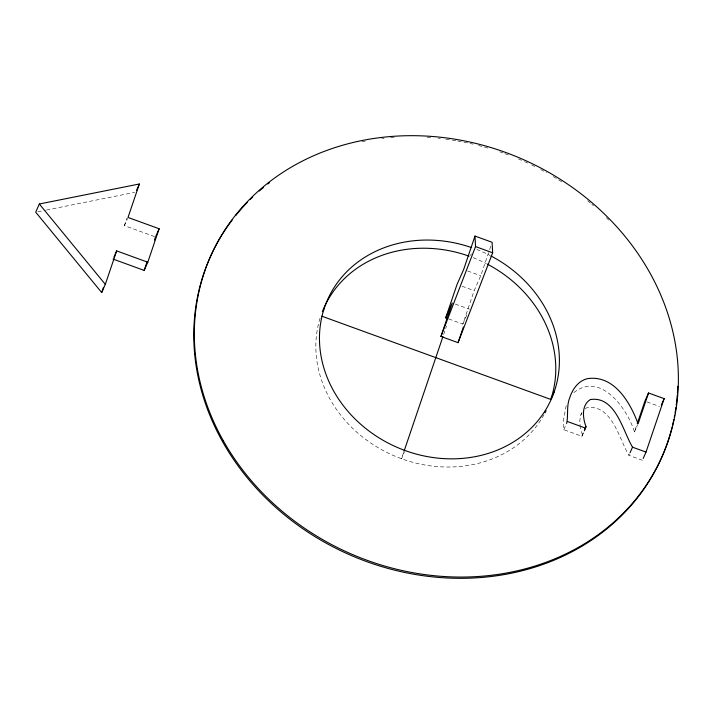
<?xml version="1.0" encoding="UTF-8"?>
<svg xmlns="http://www.w3.org/2000/svg" width="714" height="714" viewBox="0 0 714 714"><rect width="100%" height="100%" fill="white"/><g stroke="black" fill="none" stroke-linecap="round" stroke-linejoin="round"><path stroke-width="0.54" stroke-dasharray="3.57 2.68" d="M582.017 412.326L580.803 415.048L579.804 420.582L580.107 426.32M566.22 405.632L563.694 418.868L563.846 429.73L581.901 436.299L583.909 431.747M154.483 236.566L124.388 225.624L126.869 218.305M403.651 452.408L401.509 458.727L404.329 452.364M443.662 334.455L446.518 326.03M448.722 318.962L462.815 324.085L474.167 290.625L480.763 275.747L489.277 250.659M489.625 249.614L491.045 245.429M581.901 436.299L583.588 432.148M573.86 392.593C600.483 371.173 627.579 408.952 634.46 431.979L636.897 424.785M124.388 225.624L127.61 218.35M470.499 255.621L471.311 253.8M462.815 324.085L467.652 313.178M563.846 429.73L566.666 423.366M634.46 431.979L637.682 424.705M642.395 460.262L628.9 455.353L629.703 453.542M580.803 415.048L581.767 413.236M585.337 408.836L586.756 407.721C612.023 403.928 619.199 439.288 628.9 455.353M37.878 211.746L45.482 210.219M46.571 210.005L134.651 192.387M467.67 270.99L480.763 275.747M462.083 286.234L474.167 290.625M455.309 304.084L469.41 309.207M646.991 401.911L659.477 406.453M582.374 434.88L580.339 427.356M543.988 414.736A122.415 106.654 23.9 0 1 393.146 455.38A122.415 106.654 23.9 0 1 320.506 316.846M473.177 257.692A122.415 106.654 23.9 0 1 486.296 263.6M362.06 141.667A246.973 215.164 23.9 0 1 365.372 141.033M381.901 138.587A246.973 215.164 23.9 0 1 384.052 138.346M390.558 137.748A246.973 215.164 23.9 0 1 394.931 137.436M427.115 137.409A246.973 215.164 23.9 0 1 432.666 137.802M438.2 138.311A246.973 215.164 23.9 0 1 440.404 138.543M445.848 139.203A246.973 215.164 23.9 0 1 451.275 139.962M452.364 140.131A246.973 215.164 23.9 0 1 456.71 140.845M457.799 141.033A246.973 215.164 23.9 0 1 473.043 144.157M478.46 145.477A246.973 215.164 23.9 0 1 489.206 148.45M499.782 151.832A246.973 215.164 23.9 0 1 502.915 152.921M504.994 153.671A246.973 215.164 23.9 0 1 510.162 155.607M518.409 158.936A246.973 215.164 23.9 0 1 523.532 161.159M524.549 161.623A246.973 215.164 23.9 0 1 527.61 163.015M531.653 164.934A246.973 215.164 23.9 0 1 536.678 167.433M540.65 169.495A246.973 215.164 23.9 0 1 546.54 172.699M553.296 176.599A246.973 215.164 23.9 0 1 562.668 182.445M587.631 200.759A246.973 215.164 23.9 0 1 591.022 203.597M591.87 204.32A246.973 215.164 23.9 0 1 593.539 205.766M606.391 217.734A246.973 215.164 23.9 0 1 608.685 220.046M476.8 249.507A122.415 106.654 23.9 0 1 489.929 255.416"/><path stroke-width="1.07" d="M113.035 259.084L144.166 270.401L147.789 262.216L159.142 228.757L128.011 217.449L139.364 183.989L39.324 203.999L35.7 212.174L101.691 292.544L103.459 287.314M101.691 292.544L105.315 284.359L116.659 250.9L147.789 262.216M144.166 270.401L147.004 262.038M154.456 240.082L155.518 236.941M445.697 317.864L457.049 284.404L463.636 269.526L474.989 236.066L492.107 242.296L492.669 252.81L458.058 342.666L440.94 336.446L452.292 302.986L445.697 317.864L447.714 318.596M404.008 451.355L442.948 336.562M458.058 342.666L463.386 326.985M584.311 430.837L586.007 426.695C582.722 417.94 581.223 405.222 590.38 399.537C615.646 395.752 622.822 431.104 632.524 447.178L646.018 452.078L664.145 398.653L648.535 392.977L644.912 401.161L637.245 423.759M648.535 392.977L638.084 423.795C630.23 402.482 614.263 374.823 587.649 378.616C578.474 380.624 572.619 388.987 569.843 397.448C566.309 405.731 568.469 415.039 566.666 423.366M440.94 336.446L475.542 246.58L474.989 236.066M136.544 190.352L139.364 183.989M113.847 257.263L116.659 250.9M155.92 236.031L159.142 228.757M323.656 309.465L324.459 307.654M551.172 398.51L554.394 391.236M584.793 429.426L586.007 426.695M630.105 452.631L632.524 447.178M661.325 405.017L664.145 398.653M643.198 458.442L646.018 452.078M475.542 246.58L492.669 252.81M321.88 316.213L550.771 399.421M567.469 421.555L585.525 428.114M39.324 203.999L105.315 284.359M546.076 410.755A122.415 106.654 23.9 0 1 545.05 412.754M322.362 311.661A122.415 106.654 23.9 0 1 469.071 256.156M487.287 264.109A122.415 106.654 23.9 0 1 551.11 398.412M672.097 427.133A246.973 215.164 23.9 0 1 342.675 551.619A246.973 215.164 23.9 0 1 232.255 219.93M235.602 215.646A246.973 215.164 23.9 0 1 247.231 202.473M250.346 199.322A246.973 215.164 23.9 0 1 252.72 197.01M259.271 191.031A246.973 215.164 23.9 0 1 263.484 187.443M267.795 183.98A246.973 215.164 23.9 0 1 269.535 182.632M677.747 386.283A246.973 215.164 23.9 0 1 677.425 392.959M677.265 395.181A246.973 215.164 23.9 0 1 676.238 405.195M675.935 407.417A246.973 215.164 23.9 0 1 675.078 412.942M674.685 415.146A246.973 215.164 23.9 0 1 674.275 417.342M673.829 419.537A246.973 215.164 23.9 0 1 672.624 424.973M490.911 255.933A122.415 106.654 23.9 0 1 513.071 442.207A122.415 106.654 23.9 0 1 321.719 359.535A122.415 106.654 23.9 0 1 471.659 247.615M223.437 440.975A246.973 215.164 23.9 0 0 642.484 490.598A246.973 215.164 23.9 0 0 443.162 137.543A246.973 215.164 23.9 0 0 223.437 440.975"/></g></svg>
